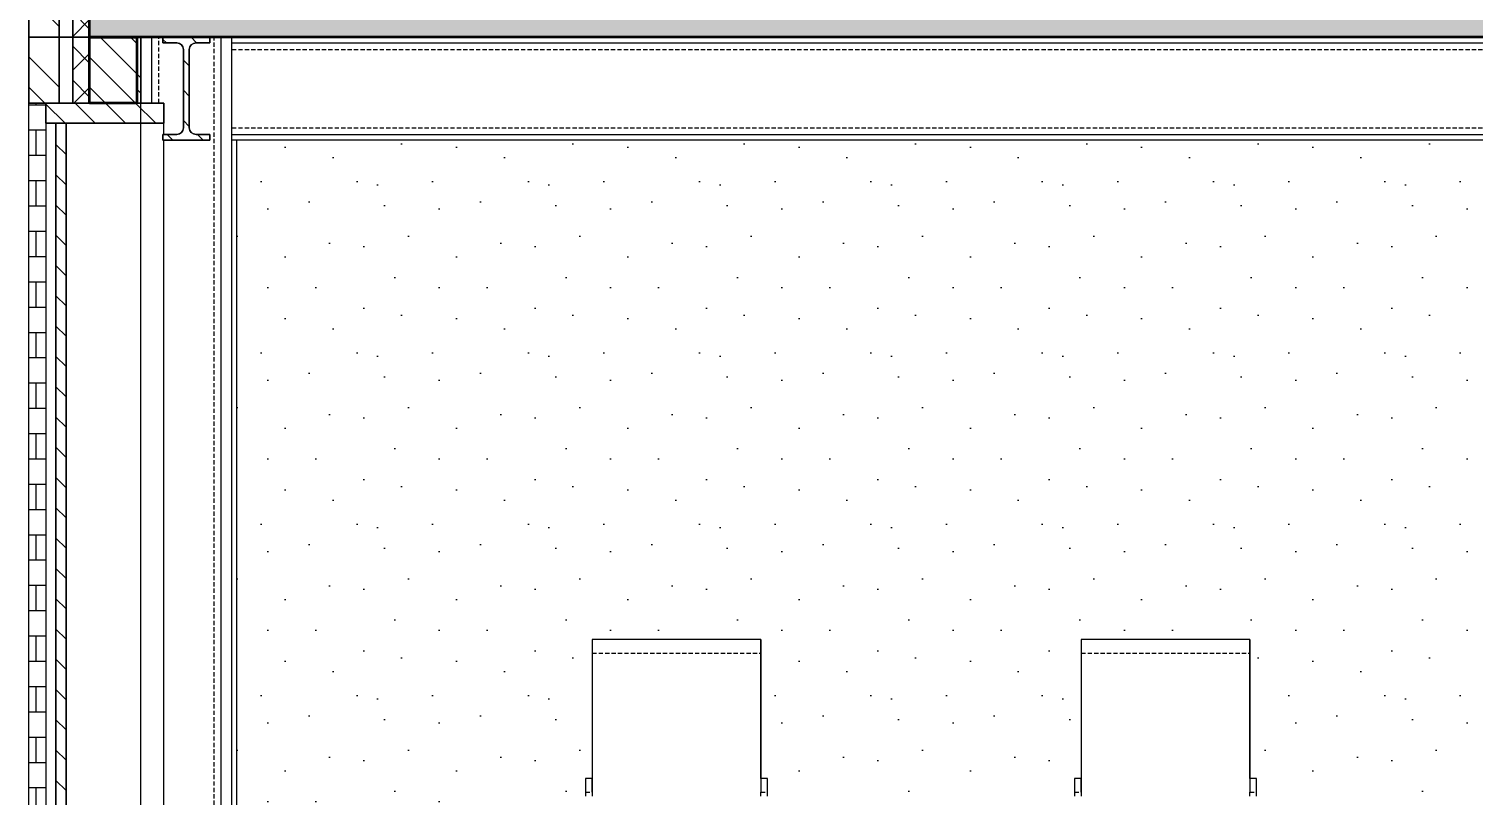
# Model space of a CAD drawing. Header units: millimetres. Extents: x -100 to 224448, y 0 to 22177.
# Drawn here: x 74679 to 78964, y 7850 to 10125 of the extents above; entities that cross this region are included whole.
import ezdxf

# ---------------------------------------------------------------- set-up
doc = ezdxf.new("R2010")
doc.units = ezdxf.units.MM
doc.linetypes.add('DASHED', pattern=[19.05, 12.7, -6.35])
doc.layers.get('0').update_dxf_attribs({"true_color": 0xdfdfdf})
for name, color, linetype in [('Background_0', 7, 'Continuous'), ('Background_Back bricks', 7, 'Continuous'), ('Background_Front bricks', 7, 'Continuous'), ('Background_GLASS', 161, 'Continuous'), ('Background_WINDOW_FRAME', 253, 'Continuous'), ('Boundary_0', 7, 'Continuous'), ('Boundary_Air', 7, 'Continuous'), ('Boundary_Cavity Wall_ Front', 7, 'Continuous'), ('Boundary_Front bricks', 7, 'Continuous'), ('Boundary_GLASS', 161, 'Continuous'), ('Boundary_Gypsum Board', 54, 'Continuous'), ('Boundary_Insulation_ Polyurethane Foam', 42, 'Continuous'), ('Boundary_WINDOW_FRAME', 253, 'Continuous'), ('Elevation_Front bricks', 7, 'Continuous'), ('Elevation_Plaster_ Cement', 7, 'Continuous'), ('Fill_0', 7, 'Continuous'), ('Fill_Concrete_ Reinforced', 85, 'Continuous'), ('Fill_Front bricks', 7, 'Continuous'), ('Fill_GLASS', 161, 'Continuous'), ('Fill_Gypsum Board', 251, 'Continuous'), ('Fill_Insulation_ Polyurethane Foam', 42, 'Continuous'), ('Fill_Supporting Wall_ Brick', 11, 'Continuous'), ('Fill_WINDOW_FRAME', 253, 'Continuous'), ('Viewport border', 7, 'Continuous')]:
    doc.layers.add(name, color=color, linetype=linetype)
for name, color, linetype, lineweight in [('Background_Air', 7, 'Continuous', 9), ('Background_Concrete_ Reinforced', 7, 'Continuous', 9), ('Background_Gypsum Board', 7, 'Continuous', 9), ('Background_Insulation_ Polyurethane Foam', 7, 'Continuous', 9), ('Background_Supporting Wall_ Brick', 7, 'Continuous', 9), ('Boundary_Concrete_ Reinforced', 99, 'Continuous', 50), ('Boundary_Supporting Wall_ Brick', 14, 'Continuous', 50)]:
    doc.layers.add(name, color=color, linetype=linetype, lineweight=lineweight)
doc.layers.add('BIM_ROOM_LINES', color=7, linetype='Continuous', plot=False)
pattern_1 = [(45, (-5595.9, -5200), (-44.9013, 44.9013), [])]

# ---------------------------------------------------------------- blocks, each defined once
blk = doc.blocks.new("AA'__section__..%5CMainBuilding.dwg", base_point=(4426.8, -9050, 0))
at = {"layer": 'Elevation_Front bricks'}
h = blk.add_hatch(dxfattribs=at)
h.set_pattern_fill('V_MASONRY300x75', color=256, scale=10, style=0)
h.paths.add_polyline_path([(5645.9, -1445), (5645.9, 795), (5645.9, 855), (5595.9, 855), (5595.9, -1505), (5645.9, -1505)])
at = {"layer": 'Elevation_Plaster_ Cement'}
h = blk.add_hatch(dxfattribs=at)
h.set_pattern_fill('DOTS2', color=256, scale=20, style=0)
h.paths.add_polyline_path([(10745.9, 190), (10745.9, -1200), (10895.9, -1200), (10895.9, 745), (6212.9, 745), (6212.9, -1950), (9945.9, -1950), (9945.9, -1414), (9777.5, -1414), (9777.5, -1900), (9760.5, -1900), (9760.5, -1200), (9763.5, -1200), (9945.9, -1200), (9945.9, 190)])
h.paths.add_polyline_path([(6877.5, -1900), (6860.5, -1900), (6860.5, -1200), (6863.5, -1200), (7246.4, -1200), (7246.4, -1188.1), (7246.4, -1159.8), (7246.4, -1148.1), (7266.4, -1148.1), (7266.4, -775.9), (7266.4, -747.6), (7266.4, -735.9), (7766.4, -735.9), (7766.4, -744.7), (7766.4, -747.6), (7766.4, -765.9), (7766.4, -775.9), (7766.4, -1148.1), (7786.4, -1148.1), (7786.4, -1159.8), (7786.4, -1178.1), (7786.4, -1186.9), (7786.4, -1188.1), (7786.4, -1200), (8257.5, -1200), (8260.5, -1200), (8260.5, -1900), (8243.5, -1900), (8243.5, -1414), (7786.4, -1414), (7786.4, -1428.8), (7766.4, -1428.8), (7766.4, -1443.1), (7766.4, -1457.2), (7766.4, -1463.1), (7536.9, -1463.1), (7536.9, -1794.6), (7847.8, -1794.6), (7847.8, -1840, -0.168014), (7865.7, -1849.3, -0.191533), (7874.1, -1870.5, -0.33166), (7852.1, -1900), (7834.5, -1900, -0.131778), (7820.9, -1891.6, -0.414557), (7822.2, -1848.1), (7540.1, -1848.1, -0.014542), (7541.4, -1849.3, -0.191541), (7549.8, -1870.5, -0.331657), (7527.8, -1900), (7519, -1900), (7510.2, -1900, -0.131769), (7496.6, -1891.6, -0.414572), (7497.9, -1848.1), (7496.2, -1848.1), (7495.9, -1848.1), (7226, -1848.1, -0.206646), (7235.7, -1870.5, -0.331656), (7213.7, -1900), (7196.1, -1900, -0.131779), (7182.5, -1891.6, -0.606132), (7200.3, -1840), (7200.3, -1794.6), (7495.9, -1794.6), (7495.9, -1463.1), (7266.4, -1463.1), (7266.4, -1428.8), (7246.4, -1428.8), (7246.4, -1414), (6877.5, -1414)], flags=16)
h.paths.add_polyline_path([(8327.5, -1900), (8310.5, -1900), (8310.5, -1200), (8313.5, -1200), (8696.4, -1200), (8696.4, -1188.1), (8696.4, -1159.8), (8696.4, -1148.1), (8716.4, -1148.1), (8716.4, -775.9), (8716.4, -747.6), (8716.4, -735.9), (9216.4, -735.9), (9216.4, -744.7), (9216.4, -747.6), (9216.4, -765.9), (9216.4, -775.9), (9216.4, -1148.1), (9236.4, -1148.1), (9236.4, -1159.8), (9236.4, -1178.1), (9236.4, -1186.9), (9236.4, -1188.1), (9236.4, -1200), (9707.5, -1200), (9710.5, -1200), (9710.5, -1900), (9693.5, -1900), (9693.5, -1414), (9236.4, -1414), (9236.4, -1428.8), (9216.4, -1428.8), (9216.4, -1443.1), (9216.4, -1457.2), (9216.4, -1463.1), (8986.9, -1463.1), (8986.9, -1794.6), (9297.8, -1794.6), (9297.8, -1840, -0.168014), (9315.7, -1849.3, -0.191533), (9324.1, -1870.5, -0.33166), (9302.1, -1900), (9284.5, -1900, -0.131778), (9270.9, -1891.6, -0.414557), (9272.2, -1848.1), (8990.1, -1848.1, -0.014542), (8991.4, -1849.3, -0.191541), (8999.8, -1870.5, -0.331657), (8977.8, -1900), (8969, -1900), (8960.2, -1900, -0.131769), (8946.6, -1891.6, -0.414572), (8947.9, -1848.1), (8946.2, -1848.1), (8945.9, -1848.1), (8676, -1848.1, -0.206646), (8685.7, -1870.5, -0.331656), (8663.7, -1900), (8646.1, -1900, -0.131779), (8632.5, -1891.6, -0.606132), (8650.3, -1840), (8650.3, -1794.6), (8945.9, -1794.6), (8945.9, -1463.1), (8716.4, -1463.1), (8716.4, -1428.8), (8696.4, -1428.8), (8696.4, -1414), (8327.5, -1414)], flags=16)
at = {"layer": 'Fill_0', "extrusion": (-1.74004e-16, -5.82581e-31, -1)}
h = blk.add_hatch(dxfattribs=at)
h.set_pattern_fill('ANSI31', color=256, scale=20, style=0)
h.set_pattern_definition(pattern_1)
edge = h.paths.add_edge_path()
edge.add_line((-5993.4, 1033.3), (-5993.4, 1050))
edge.add_line((-5993.4, 1050), (-6132.4, 1050))
edge.add_line((-6132.4, 1050), (-6132.4, 1033.3))
edge.add_line((-6132.4, 1033.3), (-6091.5, 1033.3))
edge.add_spline(control_points=[(-6091.5, 1033.3), (-6071.6, 1033.3), (-6071.6, 1013.4)], knot_values=[-0.785398, -0.785398, -0.785398, 0.785398, 0.785398, 0.785398], weights=[1, 0.707107, 1], degree=2, periodic=0)
edge.add_line((-6071.6, 1013.4), (-6071.6, 781.6))
edge.add_spline(control_points=[(-6071.6, 781.6), (-6071.6, 761.7), (-6091.5, 761.7)], knot_values=[-0.785398, -0.785398, -0.785398, 0.785398, 0.785398, 0.785398], weights=[1, 0.707107, 1], degree=2, periodic=0)
edge.add_line((-6091.5, 761.7), (-6132.4, 761.7))
edge.add_line((-6132.4, 761.7), (-6132.4, 745))
edge.add_line((-6132.4, 745), (-5993.4, 745))
edge.add_line((-5993.4, 745), (-5993.4, 761.7))
edge.add_line((-5993.4, 761.7), (-6034.3, 761.7))
edge.add_spline(control_points=[(-6034.3, 761.7), (-6054.2, 761.7), (-6054.2, 781.6)], knot_values=[-0.785398, -0.785398, -0.785398, 0.785398, 0.785398, 0.785398], weights=[1, 0.707107, 1], degree=2, periodic=0)
edge.add_line((-6054.2, 781.6), (-6054.2, 1013.4))
edge.add_spline(control_points=[(-6054.2, 1013.4), (-6054.2, 1033.3), (-6034.3, 1033.3)], knot_values=[-0.785398, -0.785398, -0.785398, 0.785398, 0.785398, 0.785398], weights=[1, 0.707107, 1], degree=2, periodic=0)
edge.add_line((-6034.3, 1033.3), (-5993.4, 1033.3))
at = {"layer": 'Fill_Concrete_ Reinforced', "extrusion": (1.66128e-17, 2.88827e-15, -1)}
h = blk.add_hatch(dxfattribs=at)
h.set_pattern_fill('CONCRETE1', color=256, scale=20, angle=15, style=0)
h.set_pattern_definition([(15, (-5595.9, -5200), (287.368, 497.736), [50.8, -355.6]), (105, (-5595.9, -5200), (-497.736, 287.368), [50.8, -355.6]), (150, (-5546.83, -5186.85), (-392.5523, -105.184), [71.842, -502.894]), (15, (-5606, -4966.04), (287.368, 497.736), [50.8, -355.6]), (60, (-5574.9, -4984), (-105.184, 392.5523), [35.921, -538.815]), (150, (-5574.9, -4984), (-392.5523, -105.184), [35.921, -538.815]), (15, (-5485.1, -4828.46), (287.368, 497.736), [71.842, -334.558]), (60, (-5485.1, -4828.46), (-105.184, 392.5523), [50.8, -523.9364]), (150, (-5415.7, -4809.87), (-392.5523, -105.184), [50.8, -523.9364]), (105, (-5352.3, -5029.55), (-497.736, 287.368), [50.8, -355.6]), (60, (-5352.32, -5029.55), (-105.184, 392.5523), [35.921, -538.815]), (150, (-5334.36, -4998.44), (-392.5523, -105.184), [35.921, -538.815]), (15, (-5573.13, -5088.7), (287.368, 497.736), [25.4, -340.36]), (15, (-5305, -4911.7), (287.368, 497.736), [25.4, -340.36]), (105, (-5440.83, -4895.5), (-497.736, 287.368), [25.4, -340.36]), (150, (-5332.6, -5103.15), (-392.5523, -105.184), [35.921, -538.815]), (150, (-5576.65, -4879.3), (-392.5523, -105.184), [35.921, -538.815]), (60, (-5446.4, -5021.9), (-105.184, 392.5523), [35.921, -538.815]), (105, (-5474.1, -5114.77), (-497.736, 287.368), [6.35, -400.05]), (105, (-5500.1, -4944.24), (-497.736, 287.368), [6.35, -400.05]), (105, (-5334.15, -4827.46), (-497.736, 287.368), [6.35, -400.05]), (105, (-5272.14, -5034.36), (-497.736, 287.368), [6.35, -400.05])])
h.paths.add_polyline_path([(-26015.9, 1050), (-5775.9, 1050), (-5775.9, 1220), (-5915.9, 1220), (-25875.9, 1220), (-26015.9, 1220)])
at = {"layer": 'Fill_Front bricks', "extrusion": (3.21963e-15, -2.08839e-17, -1)}
h = blk.add_hatch(dxfattribs=at)
h.set_pattern_fill('ANSI32', color=256, scale=20, style=0)
h.set_pattern_definition([(45, (-5595.9, -5200), (-134.704, 134.704), []), (45, (-5506.1, -5200), (-134.704, 134.704), [])])
h.paths.add_polyline_path([(-5595.9, 1050), (-5595.9, 4300), (-5685.9, 4300), (-5685.9, 1050)])
at = {"layer": 'Fill_Front bricks', "extrusion": (3.21963e-15, -1.91436e-15, -1)}
h = blk.add_hatch(dxfattribs=at)
h.set_pattern_fill('ANSI32', color=256, scale=20, style=0)
h.set_pattern_definition([(45, (-5595.9, -5200), (-134.704, 134.704), []), (45, (-5506.1, -5200), (-134.704, 134.704), [])])
h.paths.add_polyline_path([(-5595.9, 855), (-5595.9, 1050), (-5685.9, 1050), (-5685.9, 855)])
at = {"layer": 'Fill_GLASS', "extrusion": (-1.74004e-16, 1.06547e-32, -1)}
h = blk.add_hatch(dxfattribs=at)
h.set_pattern_fill('ANSI31', color=256, scale=20, style=0)
h.set_pattern_definition(pattern_1)
h.paths.add_polyline_path([(-5675.9, 795), (-5705.9, 795), (-5705.9, -1445), (-5675.9, -1445)])
at = {"layer": 'Fill_Gypsum Board', "extrusion": (-3.41104e-14, -1.74033e-15, -1)}
h = blk.add_hatch(dxfattribs=at)
h.set_pattern_fill('ANSI34', color=256, scale=10, style=0)
h.set_pattern_definition([(45, (-5595.9, -5200), (-134.704, 134.704), []), (45, (-5551, -5200), (-134.704, 134.704), []), (45, (-5506.1, -5200), (-134.704, 134.704), []), (45, (-5461.2, -5200), (-134.704, 134.704), [])])
h.paths.add_polyline_path([(-5915.9, 855), (-5915.9, 1050), (-5927.9, 1050), (-5927.9, 855)])
at = {"layer": 'Fill_Insulation_ Polyurethane Foam', "extrusion": (5.34613e-15, -1.18733e-16, -1)}
h = blk.add_hatch(dxfattribs=at)
h.set_pattern_fill('INSULATION', color=256, scale=20, style=0)
h.set_pattern_definition([(45, (-5595.9, -5200), (-50.28943, 50.28943), []), (135, (-5595.9, -5200), (-50.28943, -50.28943), [])])
h.paths.add_polyline_path([(-5725.9, 1050), (-5725.9, 4300), (-5775.9, 4300), (-5775.9, 1220), (-5775.9, 1050)])
at = {"layer": 'Fill_Insulation_ Polyurethane Foam', "extrusion": (-1.53146e-15, -1.91436e-15, -1)}
h = blk.add_hatch(dxfattribs=at)
h.set_pattern_fill('INSULATION', color=256, scale=20, style=0)
h.set_pattern_definition([(45, (-5595.9, -5200), (-50.2894, 50.2894), []), (135, (-5595.9, -5200), (-50.2894, -50.2894), [])])
h.paths.add_polyline_path([(-5725.9, 855), (-5725.9, 1050), (-5775.9, 1050), (-5775.9, 855)])
at = {"layer": 'Fill_Supporting Wall_ Brick', "extrusion": (-6.58809e-16, -1.91436e-15, -1)}
h = blk.add_hatch(dxfattribs=at)
h.set_pattern_fill('ANSI31', color=256, scale=20, style=0)
h.set_pattern_definition([(45, (-5595.9, -5200), (-44.9013, 44.9013), [])])
h.paths.add_polyline_path([(-5775.9, 855), (-5775.9, 1050), (-5915.9, 1050), (-5915.9, 855)])
at = {"layer": 'Fill_WINDOW_FRAME', "extrusion": (1.79904e-16, 1.06547e-32, -1)}
h = blk.add_hatch(dxfattribs=at)
h.set_pattern_fill('ANSI31', color=256, scale=20, style=0)
h.set_pattern_definition([(45, (-5595.9, -5200), (-44.9013, 44.9013), [])])
h.paths.add_polyline_path([(-5645.9, 855), (-5995.9, 855), (-5995.9, 795), (-5645.9, 795)])
at = {"linetype": 'DASHED', "extrusion": (0, 1, 1.06547e-32)}
for p, q in [((5980.9, 855), (5980.9, 1050)), ((6144.9, -1950), (6144.9, 1050)), ((6197.9, 1013.4), (10895.9, 1013.4)), ((6197.9, 781.6), (10895.9, 781.6)), ((7266.4, -775.9), (7766.4, -775.9)), ((7766.4, -775.9), (7766.4, -775.9)), ((8716.4, -775.9), (9216.4, -775.9)), ((9216.4, -775.9), (9216.4, -775.9)), ((7246.4, -1188.1), (7266.4, -1188.1)), ((7766.4, -1188.1), (7786.4, -1188.1)), ((8696.4, -1188.1), (8716.4, -1188.1)), ((9216.4, -1188.1), (9236.4, -1188.1))]:
    blk.add_line(p, q, dxfattribs=at)
at = {"layer": 'Background_0', "extrusion": (0, 1, 1.06547e-32)}
for p, q in [((5927.9, 855), (5927.9, 1050)), ((5959.9, 1050), (5927.9, 1050)), ((5927.9, 1050), (5959.9, 1050)), ((5959.9, 1050), (5966.1, 1050)), ((5959.9, 1050), (5959.9, 855)), ((5966.1, 1050), (5959.9, 1050)), ((5966.1, 1050), (5980.9, 1050)), ((5980.9, 1050), (5966.1, 1050)), ((5980.9, 1050), (5993.4, 1050)), ((5993.4, 1050), (5980.9, 1050)), ((6132.4, 1050), (5993.4, 1050)), ((5993.4, 1050), (5993.4, 1033.3)), ((5993.4, 1033.3), (6034.3, 1033.3)), ((6091.5, 1033.3), (6132.4, 1033.3)), ((6132.4, 1050), (6144.9, 1050)), ((6144.9, 1050), (6132.4, 1050)), ((6132.4, 1033.3), (6132.4, 1050)), ((6144.9, 1050), (6159.7, 1050)), ((6159.7, 1050), (6144.9, 1050)), ((6159.7, 1050), (6165.9, 1050)), ((6165.9, 1050), (6159.7, 1050)), ((6165.9, -1950), (6165.9, 1050)), ((6165.9, 1050), (6197.9, 1050)), ((6197.9, 1050), (6165.9, 1050)), ((6197.9, -1950), (6197.9, 1050)), ((6197.9, 1033.3), (6197.9, 1050)), ((6197.9, 1050), (10895.9, 1050)), ((6197.9, 1027.5), (6197.9, 1033.3)), ((6197.9, 1033.3), (10895.9, 1033.3)), ((6054.2, 1013.4), (6054.2, 781.6)), ((6071.6, 781.6), (6071.6, 1013.4)), ((6197.9, 1013.4), (6197.9, 1027.5)), ((6197.9, 781.6), (6197.9, 1013.4)), ((6197.9, 767.5), (6197.9, 781.6)), ((5993.4, 761.7), (5993.4, 745)), ((6034.3, 761.7), (5993.4, 761.7)), ((5993.4, 745), (6132.4, 745)), ((6132.4, 761.7), (6091.5, 761.7)), ((6132.4, 745), (6132.4, 761.7)), ((6197.9, 761.7), (6197.9, 767.5)), ((6197.9, 761.7), (10895.9, 761.7)), ((6197.9, 745), (6197.9, 761.7)), ((10895.9, 745), (6197.9, 745)), ((10895.9, 745), (6212.9, 745)), ((6212.9, -1950), (6212.9, 745)), ((6212.9, 745), (6212.9, 745)), ((7266.4, -735.9), (7266.4, -747.6)), ((7766.4, -735.9), (7266.4, -735.9)), ((7266.4, -747.6), (7266.4, -775.9)), ((7766.4, -735.9), (7766.4, -747.6)), ((7766.4, -744.7), (7766.4, -735.9)), ((7766.4, -735.9), (7766.4, -747.6)), ((7766.4, -765.9), (7766.4, -744.7)), ((7766.4, -747.6), (7766.4, -775.9)), ((7766.4, -747.6), (7766.4, -775.9)), ((7766.4, -1148.1), (7766.4, -765.9)), ((8716.4, -735.9), (8716.4, -747.6)), ((9216.4, -735.9), (8716.4, -735.9)), ((8716.4, -747.6), (8716.4, -775.9)), ((9216.4, -735.9), (9216.4, -747.6)), ((9216.4, -744.7), (9216.4, -735.9)), ((9216.4, -735.9), (9216.4, -747.6)), ((9216.4, -765.9), (9216.4, -744.7)), ((9216.4, -747.6), (9216.4, -775.9)), ((9216.4, -747.6), (9216.4, -775.9)), ((9216.4, -1148.1), (9216.4, -765.9)), ((7266.4, -775.9), (7266.4, -1200)), ((7766.4, -775.9), (7766.4, -1148.1)), ((7766.4, -775.9), (7766.4, -1148.1)), ((8716.4, -775.9), (8716.4, -1200)), ((9216.4, -775.9), (9216.4, -1148.1)), ((9216.4, -775.9), (9216.4, -1148.1)), ((7246.4, -1148.1), (7246.4, -1159.8)), ((7266.4, -1148.1), (7246.4, -1148.1)), ((7266.4, -1159.8), (7266.4, -1148.1)), ((7766.4, -1148.1), (7766.4, -1159.8)), ((7786.4, -1148.1), (7766.4, -1148.1)), ((7786.4, -1159.8), (7786.4, -1148.1)), ((7786.4, -1159.8), (7786.4, -1148.1)), ((7786.4, -1178.1), (7786.4, -1148.1)), ((7786.4, -1148.1), (7786.4, -1148.1)), ((8696.4, -1148.1), (8696.4, -1159.8)), ((8716.4, -1148.1), (8696.4, -1148.1)), ((8716.4, -1159.8), (8716.4, -1148.1)), ((9216.4, -1148.1), (9216.4, -1159.8)), ((9236.4, -1148.1), (9216.4, -1148.1)), ((9236.4, -1159.8), (9236.4, -1148.1)), ((9236.4, -1159.8), (9236.4, -1148.1)), ((9236.4, -1148.1), (9236.4, -1148.1)), ((9236.4, -1178.1), (9236.4, -1148.1)), ((7246.4, -1159.8), (7246.4, -1188.1)), ((7246.4, -1188.1), (7246.4, -1200)), ((7266.4, -1188.1), (7266.4, -1159.8)), ((7266.4, -1188.1), (7266.4, -1200)), ((7766.4, -1159.8), (7766.4, -1188.1)), ((7766.4, -1200), (7766.4, -1188.1)), ((7786.4, -1188.1), (7786.4, -1159.8)), ((7786.4, -1188.1), (7786.4, -1159.8)), ((7786.4, -1186.9), (7786.4, -1178.1)), ((7786.4, -1200), (7786.4, -1186.9)), ((7786.4, -1200), (7786.4, -1188.1)), ((7786.4, -1200), (7786.4, -1188.1)), ((8696.4, -1159.8), (8696.4, -1188.1)), ((8696.4, -1188.1), (8696.4, -1200)), ((8716.4, -1188.1), (8716.4, -1159.8)), ((8716.4, -1188.1), (8716.4, -1200)), ((9216.4, -1159.8), (9216.4, -1188.1)), ((9216.4, -1200), (9216.4, -1188.1)), ((9236.4, -1188.1), (9236.4, -1159.8)), ((9236.4, -1188.1), (9236.4, -1159.8)), ((9236.4, -1186.9), (9236.4, -1178.1)), ((9236.4, -1200), (9236.4, -1186.9)), ((9236.4, -1200), (9236.4, -1188.1)), ((9236.4, -1200), (9236.4, -1188.1))]:
    blk.add_line(p, q, dxfattribs=at)
at = {"layer": 'Background_0', "extrusion": (0, 0, -1)}
for centre, start, end in [((-6034.3, 1013.4), 90, 180), ((-6091.5, 1013.4), 0, 90), ((-6034.3, 781.6), 180, 270), ((-6091.5, 781.6), 270, 0)]:
    blk.add_arc(centre, 19.9, start, end, dxfattribs=at)
at = {"layer": 'Background_Air', "extrusion": (0, 1, 1.06547e-32)}
for p, q in [((5685.9, 4300), (5685.9, 1050)), ((5725.9, 1050), (5725.9, 4300)), ((5725.9, 1050), (5685.9, 1050)), ((5685.9, 1050), (5685.9, 855)), ((5685.9, 1050), (5725.9, 1050)), ((5725.9, 855), (5725.9, 1050)), ((5685.9, 855), (5725.9, 855))]:
    blk.add_line(p, q, dxfattribs=at)
at = {"layer": 'Background_Back bricks', "extrusion": (0, 1, 1.06547e-32)}
blk.add_line((5595.9, 855), (5595.9, 855), dxfattribs=at)
at = {"layer": 'Background_Concrete_ Reinforced', "extrusion": (0, 1, 1.06547e-32)}
for p, q in [((5775.9, 1220), (5775.9, 1050)), ((5775.9, 1050), (26015.9, 1050))]:
    blk.add_line(p, q, dxfattribs=at)
at = {"layer": 'Background_Front bricks', "extrusion": (0, 1, 1.06547e-32)}
for p, q in [((5595.9, 4300), (5595.9, 1050)), ((5685.9, 1050), (5685.9, 4300)), ((5595.9, 1050), (5595.9, 855)), ((5595.9, 1050), (5685.9, 1050)), ((5685.9, 1050), (5595.9, 1050)), ((5685.9, 855), (5685.9, 1050)), ((5595.9, 855), (5685.9, 855)), ((5595.9, -1505), (5595.9, 855))]:
    blk.add_line(p, q, dxfattribs=at)
at = {"layer": 'Background_GLASS', "extrusion": (0, 1, 1.06547e-32)}
for p, q in [((5675.9, 795), (5675.9, -1445)), ((5705.9, 795), (5675.9, 795)), ((5705.9, -1445), (5705.9, 795))]:
    blk.add_line(p, q, dxfattribs=at)
at = {"layer": 'Background_Gypsum Board', "extrusion": (0, 1, 1.06547e-32)}
for p, q in [((5915.9, 1050), (5915.9, 855)), ((5927.9, 1050), (5915.9, 1050)), ((5927.9, 855), (5927.9, 1050)), ((5915.9, 855), (5927.9, 855))]:
    blk.add_line(p, q, dxfattribs=at)
at = {"layer": 'Background_Insulation_ Polyurethane Foam', "extrusion": (0, 1, 1.06547e-32)}
for p, q in [((5725.9, 4300), (5725.9, 1050)), ((5775.9, 1050), (5775.9, 1220)), ((5775.9, 1050), (5725.9, 1050)), ((5725.9, 1050), (5775.9, 1050)), ((5725.9, 1050), (5725.9, 855)), ((5775.9, 855), (5775.9, 1050)), ((5725.9, 855), (5775.9, 855))]:
    blk.add_line(p, q, dxfattribs=at)
at = {"layer": 'Background_Supporting Wall_ Brick', "extrusion": (0, 1, 1.06547e-32)}
for p, q in [((5915.9, 1050), (5775.9, 1050)), ((5775.9, 1050), (5775.9, 855)), ((5915.9, 855), (5915.9, 1050)), ((5775.9, 855), (5915.9, 855))]:
    blk.add_line(p, q, dxfattribs=at)
at = {"layer": 'Background_WINDOW_FRAME', "extrusion": (0, 1, 1.06547e-32)}
for p, q in [((5645.9, 855), (5645.9, 795)), ((5995.9, 855), (5645.9, 855)), ((5995.9, 761.7), (5995.9, 855)), ((5995.9, 795), (5995.9, 855)), ((5995.9, 795), (5995.9, 855)), ((5645.9, 795), (5645.9, -1445)), ((5645.9, 795), (5995.9, 795)), ((5995.9, -1505), (5995.9, 745))]:
    blk.add_line(p, q, dxfattribs=at)
at = {"layer": 'BIM_ROOM_LINES', "extrusion": (0, 1, 1.06547e-32)}
for p, q in [((5927.9, -1950), (5927.9, 1050)), ((5927.9, 1050), (25863.9, 1050))]:
    blk.add_line(p, q, dxfattribs=at)
at = {"layer": 'Boundary_0', "extrusion": (0, 1, 1.06547e-32)}
for p, q in [((5993.4, 1033.3), (5993.4, 1050)), ((5993.4, 1050), (6132.4, 1050)), ((6034.3, 1033.3), (5993.4, 1033.3)), ((6132.4, 1033.3), (6091.5, 1033.3)), ((6132.4, 1050), (6132.4, 1033.3)), ((6054.2, 781.6), (6054.2, 1013.4)), ((6071.6, 1013.4), (6071.6, 781.6)), ((5993.4, 745), (5993.4, 761.7)), ((5993.4, 761.7), (6034.3, 761.7)), ((6132.4, 745), (5993.4, 745)), ((6091.5, 761.7), (6132.4, 761.7)), ((6132.4, 761.7), (6132.4, 745))]:
    blk.add_line(p, q, dxfattribs=at)
at = {"layer": 'Boundary_0'}
for centre, start, end in [((6034.3, 1013.4), 0, 90), ((6091.5, 1013.4), 90, 180), ((6034.3, 781.6), 270, 0), ((6091.5, 781.6), 180, 270)]:
    blk.add_arc(centre, 19.9, start, end, dxfattribs=at)
at = {"layer": 'Boundary_Air', "extrusion": (0, 1, 1.06547e-32)}
for p, q in [((5685.9, 1050), (5685.9, 4300)), ((5725.9, 4300), (5725.9, 1050)), ((5685.9, 855), (5685.9, 1050)), ((5685.9, 1050), (5725.9, 1050)), ((5725.9, 1050), (5685.9, 1050)), ((5725.9, 1050), (5725.9, 855)), ((5725.9, 855), (5685.9, 855))]:
    blk.add_line(p, q, dxfattribs=at)
at = {"layer": 'Boundary_Cavity Wall_ Front', "extrusion": (0, 1, 1.06547e-32)}
for p, q in [((5595.9, 855), (5595.9, 4995)), ((5775.9, 1220), (5775.9, 1050)), ((5775.9, 1050), (5927.9, 1050)), ((5927.9, 1050), (5927.9, 855)), ((5927.9, 855), (5595.9, 855))]:
    blk.add_line(p, q, dxfattribs=at)
at = {"layer": 'Boundary_Concrete_ Reinforced', "extrusion": (0, 1, 1.06547e-32)}
for p, q in [((5775.9, 1050), (5775.9, 1220)), ((26015.9, 1050), (5775.9, 1050))]:
    blk.add_line(p, q, dxfattribs=at)
at = {"layer": 'Boundary_Front bricks', "extrusion": (0, 1, 1.06547e-32)}
for p, q in [((5595.9, 1050), (5595.9, 4300)), ((5685.9, 4300), (5685.9, 1050)), ((5595.9, 855), (5595.9, 1050)), ((5595.9, 1050), (5685.9, 1050)), ((5685.9, 1050), (5595.9, 1050)), ((5685.9, 1050), (5685.9, 855)), ((5685.9, 855), (5595.9, 855))]:
    blk.add_line(p, q, dxfattribs=at)
at = {"layer": 'Boundary_GLASS', "extrusion": (0, 1, 1.06547e-32)}
for p, q in [((5675.9, 795), (5705.9, 795)), ((5675.9, -1445), (5675.9, 795)), ((5705.9, 795), (5705.9, -1445))]:
    blk.add_line(p, q, dxfattribs=at)
at = {"layer": 'Boundary_Gypsum Board', "extrusion": (0, 1, 1.06547e-32)}
for p, q in [((5915.9, 855), (5915.9, 1050)), ((5915.9, 1050), (5927.9, 1050)), ((5927.9, 1050), (5927.9, 855)), ((5927.9, 855), (5915.9, 855))]:
    blk.add_line(p, q, dxfattribs=at)
at = {"layer": 'Boundary_Insulation_ Polyurethane Foam', "extrusion": (0, 1, 1.06547e-32)}
for p, q in [((5725.9, 1050), (5725.9, 4300)), ((5775.9, 1220), (5775.9, 1050)), ((5725.9, 855), (5725.9, 1050)), ((5725.9, 1050), (5775.9, 1050)), ((5775.9, 1050), (5725.9, 1050)), ((5775.9, 1050), (5775.9, 855)), ((5775.9, 855), (5725.9, 855))]:
    blk.add_line(p, q, dxfattribs=at)
at = {"layer": 'Boundary_Supporting Wall_ Brick', "extrusion": (0, 1, 1.06547e-32)}
for p, q in [((5775.9, 855), (5775.9, 1050)), ((5775.9, 1050), (5915.9, 1050)), ((5915.9, 1050), (5915.9, 855)), ((5915.9, 855), (5775.9, 855))]:
    blk.add_line(p, q, dxfattribs=at)
at = {"layer": 'Boundary_WINDOW_FRAME', "extrusion": (0, 1, 1.06547e-32)}
for p, q in [((5645.9, 855), (5995.9, 855)), ((5645.9, 795), (5645.9, 855)), ((5995.9, 855), (5995.9, 795)), ((5995.9, 795), (5645.9, 795))]:
    blk.add_line(p, q, dxfattribs=at)

msp = doc.modelspace()

# ---------------------------------------------------------------- block references
at = {"layer": 'Viewport border'}
msp.add_blockref("AA'__section__..%5CMainBuilding.dwg", (73509.6, 0), dxfattribs=at)

doc.saveas('drawing.dxf')
